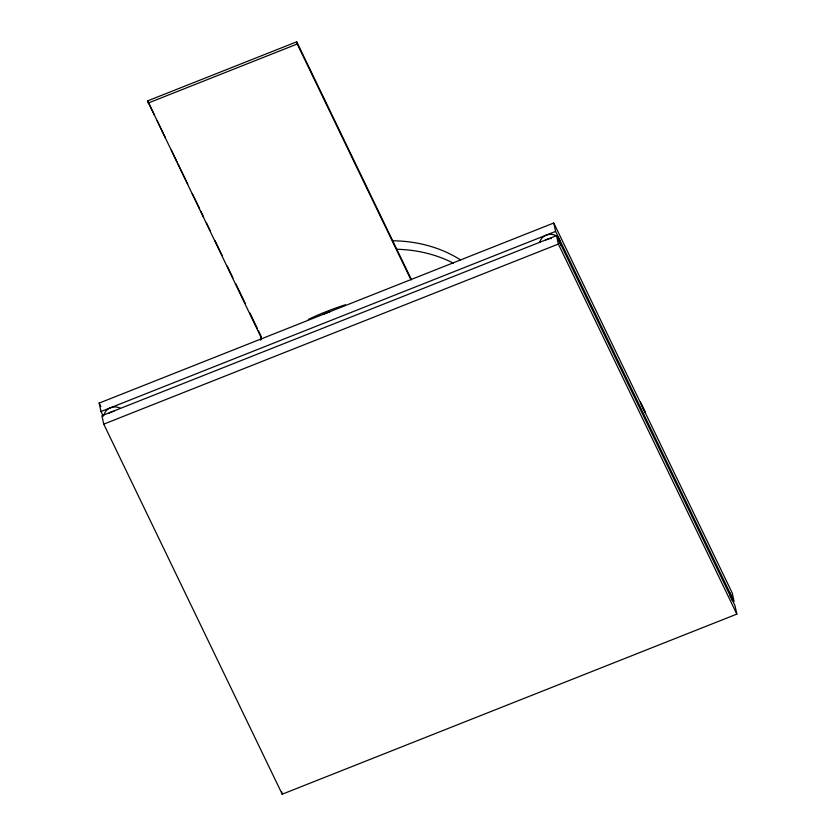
<?xml version="1.0" encoding="UTF-8"?>
<svg xmlns="http://www.w3.org/2000/svg" width="836" height="836" viewBox="0 0 836 836"><rect width="100%" height="100%" fill="white"/><g stroke="black" fill="none" stroke-linecap="round" stroke-linejoin="round"><path stroke-width="1.25" d="M261.731 338.747L147.596 100.884L296.749 41.8L411.531 279.799M148.076 103.1L297.229 44.005L296.749 41.8M103.267 416.213L100.999 411.521L99.16 403.098L553.777 223.003L732.252 593.048L734.092 601.471L555.606 231.415L553.777 223.003M100.999 411.521L555.606 231.415M556.525 235.627L101.908 415.732L103.748 424.145L282.223 794.2L736.84 614.105L735.001 605.682L556.525 235.627L558.364 244.049L736.84 614.105M103.748 424.145L558.364 244.049M297.229 44.005L410.884 279.663M147.596 100.884L154.378 114.96M157.21 120.823L165.12 137.229M171.338 150.125L176.992 161.85M178.131 164.201L187.745 184.129M192.259 193.503L199.616 208.749M200.744 211.09L203.576 216.952M206.398 222.815L210.358 231.029M214.883 240.402L222.23 255.649M227.319 266.193L232.972 277.918M235.804 283.78L245.418 303.708M249.943 313.092L257.289 328.329M258.418 330.68L261.25 336.542M99.16 403.098L100.863 406.62M281.701 791.797L282.223 794.2M260.717 340.252A122.976 101.835 -12.3 0 1 261.093 337.702M392.648 240.81A122.976 101.835 -12.3 0 1 460.396 259.829M397.027 249.274A122.976 101.835 -12.3 0 1 453.331 263.152M322.874 314.503A245.962 203.671 -12.3 0 1 330.011 311.671M641.317 404.614A245.962 203.671 -12.3 0 1 645.204 412.744M308.306 319.425A245.962 203.671 -12.3 0 1 345.435 304.774M640.428 402.074A245.962 203.671 -12.3 0 1 645.423 412.524M539.795 242.273A10.251 8.485 -12.3 0 1 551.373 234.331A10.251 8.485 -12.3 0 1 559.921 243.485M545.469 240.151A10.251 8.485 -12.3 0 1 548.761 238.845M549.639 238.668A10.251 8.485 -12.3 0 1 551.415 238.521M558.96 241.468A10.251 8.485 -12.3 0 1 560.883 245.46M104.124 414.865A10.251 8.485 -12.3 0 1 120.53 408.376M109.056 413.214A10.251 8.485 -12.3 0 1 113.968 411.27M729.086 591.888A10.251 8.485 -12.3 0 1 731.009 595.88M730.006 596.099A10.251 8.485 -12.3 0 1 731.928 600.091"/></g></svg>
